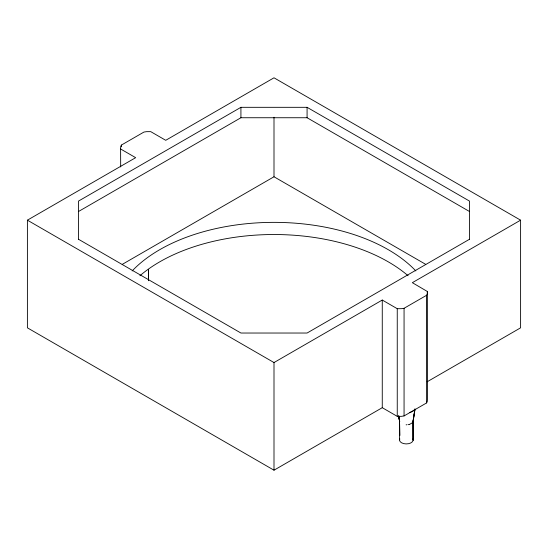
<?xml version="1.0" encoding="UTF-8"?>
<svg xmlns="http://www.w3.org/2000/svg" width="548" height="548" viewBox="0 0 548 548"><rect width="100%" height="100%" fill="white"/><g stroke="black" fill="none" stroke-linecap="round" stroke-linejoin="round"><path stroke-width="0.82" d="M409.377 412.541A8.932 5.158 0 0 0 414.946 409.027L413.089 421.282L413.124 440.113L413.124 421.015L414.987 409.356M414.946 409.027L413.082 421.083L413.124 440.113M427.166 381.771L520.6 327.827L520.6 220.173L274 77.802L165.736 140.309L150.748 131.65L146.563 131.664L143.939 132.061L121.375 145.083L120.697 146.597L120.608 148.83L120.67 166.955M120.67 149.015L135.664 157.673L27.4 220.173L27.4 327.827L274 470.198L382.264 407.691L397.252 416.35L401.437 416.336L404.061 415.939L426.625 402.917L426.625 295.269L427.303 293.749L427.392 291.515L412.336 282.679L520.6 220.173M426.625 402.917L427.303 401.403L427.392 399.17L427.33 291.337M399.759 435.516L399.554 420.494L399.519 439.866M413.124 421.015L412.103 422.96L409.726 424.289M469.478 239.503L469.478 201.075L307.079 107.319L240.921 107.319L78.522 201.075L78.522 239.503M78.522 211.494L240.921 117.738L307.079 117.738L469.478 211.494M122.245 264.383L274 176.771L425.755 264.383M469.478 239.277L307.079 333.033L240.921 333.033L78.522 239.277M27.4 220.173L274 362.55L382.264 300.044L397.252 308.695L401.437 308.682L404.061 308.291L426.625 295.269M409.404 424.364L408.082 424.686M406.863 424.775L406.109 424.816M398.718 415.939L399.519 420.891M398.766 415.788L399.704 421.707M398.821 416.206L399.698 421.789M398.834 416.329L399.588 421.2M398.841 416.521L399.608 421.515M399.56 420.693L399.766 435.55M148.44 269.952L148.467 280.699L148.481 269.883M148.453 270.205L148.467 280.473M404.061 308.291L404.061 415.939M397.252 308.695L397.252 416.35M382.264 300.044L382.264 407.691M307.079 107.319L307.079 117.738M274 117.217L274 176.771M274 362.55L274 470.198M240.921 107.319L240.921 117.738M121.375 145.083L121.375 146.796M132.171 270.938A161.612 93.304 0 0 1 274 222.365A161.612 93.304 0 0 1 415.829 270.938M139.911 275.74A161.612 93.304 0 0 1 408.089 275.74M412.945 439.092A6.802 3.932 0 0 1 406.109 443.914A6.802 3.932 0 0 1 399.807 438.852"/></g></svg>
